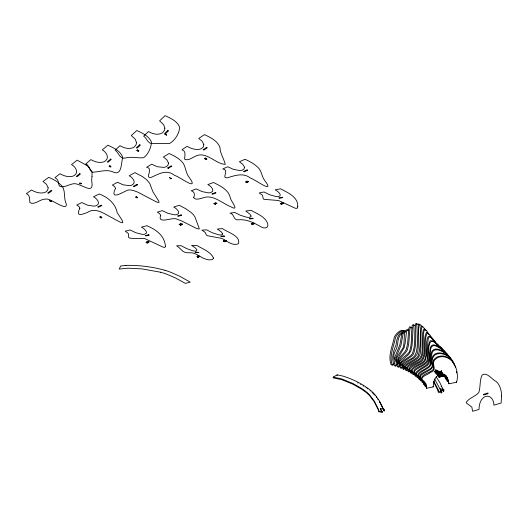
<?xml version="1.0" encoding="UTF-8"?>
<svg xmlns="http://www.w3.org/2000/svg" width="528" height="528" viewBox="0 0 528 528"><rect width="100%" height="100%" fill="white"/><g stroke="black" fill="none" stroke-linecap="round" stroke-linejoin="round"><path stroke-width="0.79" d="M440.227 374.471L440.194 374.834L440.227 374.088M206.012 158.539L205.049 158.44M224.671 241.091L223.747 240.88M205.036 158.512L206.012 158.631M223.687 241.012L224.664 241.131M443.758 391.453L443.883 389.453L440.101 388.7L441.811 391.769L441.811 392.878L438.273 392.264L438.134 391.202M417.067 324.06C414.962 321.473 415.094 327.202 415.028 328.238C414.368 336.461 415.615 345.173 412.553 353.014C411.926 357.172 394.924 362.941 403.385 366.023M425.02 382.714L426.479 388.258L433.25 386.905C433.25 382.899 434.24 378.437 437.501 375.804A5.702 4.402 -31 0 1 438.728 375.019M137.702 150.348L137.669 150.916M180.088 224.407L180.055 224.968M92.03 176.444L92.037 171.765L88.902 167.363A39.937 26.855 -10 0 0 85.919 164.894M447.13 377.494L448.925 383.77L456.562 382.239C460.244 370.504 451.638 351.899 437.455 356.803A6.164 4.752 -31 0 0 435.356 358.268C430.868 361.139 434.59 365.647 433.475 369.046C430.954 373.164 419.621 374.141 421.819 379.916M180.332 224.532L180.464 225.126L181.163 225.001M137.947 150.473L138.079 151.067L138.785 150.942M378.622 410.678L378.695 411.721L382.232 412.335L380.523 408.527L384.061 409.147L384.179 410.17M395.96 357.72L401.029 345.154L403.042 334.059L403.913 332.653L405.141 332.152M378.609 409.807L378.695 410.975L382.232 411.596M438.181 389.994L438.273 391.149L441.811 391.769M136.864 197.208L135.947 197.208M384.179 410.923L384.061 409.886M443.751 390.357L443.639 390.357A5.168 2.983 0 0 1 443.48 390.172L439.6 382.153L436.154 376.807M247.223 182.424L246.794 182.569A1.921 1.109 0 0 1 245.791 181.982L246.292 181.724L247.236 182.365M100.624 217.411L101.581 217.556L100.61 217.496M136.561 197.571L136.594 197.525A0.673 0.389 0 0 1 135.762 197.201A0.673 0.389 0 0 1 136.495 196.779A0.673 0.389 0 0 1 137.082 197.274L137.755 197.644L136.627 197.815M404.329 330.891C400.891 328.805 396.7 333.181 394.904 336.006A4.534 1.663 -73.8 0 0 394.211 337.59C392.495 346.599 387.697 355.595 391.156 364.749L392.37 365.099L393.98 363.251M405.788 331.28C398.178 331.34 396.805 339.141 396.02 345.022C392.911 351.991 391.4 358.499 394.218 365.666L395.406 366.049L397.406 363.983M110.84 166.742L110.207 166.749M147.767 242.834L147.127 242.834M405.095 331.736L403.075 332.013L401.887 333.65L399.874 344.744L394.799 357.304A3.452 1.485 -70.3 0 0 394.667 358.598L396.851 364.03L397.181 366.65L398.336 367.066L399.96 365.561M137.445 197.696L136.844 197.71M136.831 197.479L137.438 197.452M408.725 330.356C401.577 326.489 406.336 345.635 401.828 349.708C398.785 354.961 393.294 359.522 399.538 364.465A11.213 5.188 -68.3 0 1 399.96 366.247L400.039 367.706L401.161 368.155L402.897 366.689M110.26 165.898L109.342 166.142L110.095 166.412M147.187 241.989L146.256 242.273L147.022 242.504M402.277 365.488L402.778 368.834L403.861 369.31L405.728 367.897M405.128 367.178L405.412 370.029L406.448 370.531L407.609 369.745M425.08 329.881C418.13 316.087 423.086 352.829 419.126 355.852C419.093 360.591 399.194 365.475 407.807 368.986L407.92 371.29L408.91 371.824L410.137 371.072M167.699 167.957L171.178 165.818L171.831 166.181L168.32 168.34M206.461 159.106L205.748 159.245L206.554 159.238A0.898 0.515 0 0 0 206.712 159.133A0.673 0.389 0 0 0 206.824 158.921M225.106 241.606L224.4 241.738L225.205 241.732A0.898 0.515 0 0 0 225.364 241.633A0.673 0.389 0 0 0 225.482 241.415M50.563 200.911L49.672 200.647L50.602 200.343A0.759 0.436 0 0 0 49.513 200.508A0.759 0.436 0 0 0 49.916 201.115A0.759 0.436 0 0 0 50.919 200.812L51.229 201.109L50.774 201.584L51.572 201.122L50.695 200.653M252.351 224.037L251.46 223.773L252.397 223.469A0.759 0.436 0 0 0 251.308 223.634A0.759 0.436 0 0 0 251.711 224.242A0.759 0.436 0 0 0 252.714 223.938L253.018 224.235L252.569 224.71L253.367 224.248L252.49 223.78M137.768 149.899L136.706 150.506L137.683 150.163M166.597 135.109L164.855 134.251L166.307 134.858M180.154 223.958L179.091 224.565L180.068 224.222M215.549 204.389L213.814 203.531L215.266 204.145M216.797 203.669L215.061 202.811L216.506 203.425M182.365 224.532L180.629 223.681L182.081 224.288M283.45 203.63L281.714 202.778L283.16 203.386M254.212 223.793L252.476 222.935L253.928 223.549M197.881 257.367L198.858 257.024L197.663 257.532A3.538 2.039 0 0 0 197.195 256.661A2.944 1.696 0 0 0 196.845 256.357L197.05 256.238A3.194 1.841 0 0 1 197.855 257.367M199.531 256.667L197.795 255.809L199.241 256.417M378.569 410.355A11.649 6.725 0 0 0 378.484 410.144L374.233 401.762L369.805 395.881A59.473 34.333 0 0 0 366.247 392.495L361.693 389.222L353.542 384.569A62.964 36.353 0 0 0 352.493 384.034L342.329 379.896A21.127 12.197 0 0 0 340.831 379.441L333.214 377.87L333.214 377.124L337.161 374.847L342.19 375.923A28.387 16.388 0 0 1 344.091 376.438C354.07 379.771 363.766 384.549 371.798 391.413A67.663 39.065 0 0 1 375.382 395.155L379.493 401.036L383.896 409.999A5.168 2.983 0 0 0 384.041 410.256M100.188 216.942L100.881 216.817L100.181 216.777M410.223 370.544L410.302 372.623L411.246 373.19L412.54 372.471M136.092 196.964L136.66 196.931M402.607 333.036C396.409 336.455 398.878 345.385 395.459 350.757C392.363 355.747 394.271 360.961 395.406 366.049M412.355 371.309L412.566 374.022L413.457 374.616L414.81 373.943M414.586 373.237L414.698 375.494L415.536 376.114L416.948 375.481M416.599 374.781L416.704 377.032L417.483 377.672L418.948 377.084M449.005 356.308C444.193 351.575 431.752 344.243 431.515 356.572C430.063 359.819 432.472 364.366 429.462 366.894C426.017 370.088 420.209 371.329 418.189 375.751L418.579 378.629L419.298 379.295L420.823 378.748M421.72 379.104L421.945 382.021L422.552 382.721L423.977 382.312M443.104 374.722L443.804 376.589L445.249 376.167M423.232 380.893L423.436 383.803L423.984 384.516L426.169 383.955M444.629 374.827L445.144 378.226L445.691 378.946L447.17 378.569M424.406 382.048L424.796 385.631L425.291 386.364L426.406 386.113C426.466 383.005 423.086 382.001 421.648 379.79C421.753 375.626 428.056 374.774 430.551 372.326C438.709 369.95 429.653 363.059 435.805 359.007A6.164 4.752 -31 0 1 437.903 357.548C443.276 355.166 449.803 357.839 453.209 362.32M445.573 375.111L446.899 380.609L447.401 381.341L448.655 381.058M440.986 371.375L441.626 372.082L440.708 372.266M439.27 371.811L441.626 371.342L441.626 372.082M437.87 373.679L439.969 373.316M442.16 372.933L443.368 376.589L441.078 374.682L442.688 376.563L440.576 374.768L442.002 376.616L440.002 374.867M435.818 372.563L434.63 371.455L437.6 374.471L442.702 373.659L442.702 374.398L437.943 375.23L435.026 372.207L437.943 374.92L435.336 371.897L438.022 374.477L435.6 371.567L438.676 374.359L435.818 371.217L439.296 374.253L435.97 370.847L440.319 374.075L436.029 370.471L442.702 373.659M125.954 265.445L120.674 265.967L119.229 269.082L127.182 268.244A21.127 12.197 0 0 1 128.878 268.211L141.266 268.851A62.964 36.353 0 0 1 142.633 269.009L160.505 272.217M196.588 252.219L198.871 252.562L195.063 252.245L196.667 252.219M441.474 389.981L443.639 390.43M333.214 377.124L340.824 378.701A21.127 12.197 0 0 1 342.329 379.157L352.493 383.295A62.964 36.353 0 0 1 353.542 383.823L361.693 388.483L366.247 391.756A59.473 34.333 0 0 1 369.798 395.142L374.233 401.023L378.484 409.398A11.649 6.725 0 0 1 378.569 409.616M406.322 367.864C397.571 365.977 412.764 359.363 414.513 357.535A5.234 3.082 -59 0 0 416.229 355.271C420.625 352.783 415.912 316.668 421.681 326.528M442.748 374.372L444.998 375.269L447.005 377.269M407.458 368.518C397.333 365.429 418.229 359.944 418.242 355.258C421.093 346.982 419.833 337.979 420.598 329.393C420.367 328.198 421.192 324.205 422.75 326.759M205.735 158.149L206.804 158.816M408.989 369.613C400.574 365.719 420.407 361.357 420.638 356.545C424.268 354.281 419.958 321.559 426.109 330.653M409.827 370.234C401.069 366.498 422.281 361.733 421.786 356.38C425.245 353.707 420.222 317.671 428.373 333.683M165.007 270.31C153.014 266.93 140.507 265.34 128.053 265.346A28.387 16.388 0 0 0 125.954 265.445M412.388 371.705C403.663 368.419 420.44 363.277 422.426 360.439C427.904 352.42 422.968 340.811 427.363 332.858L429.33 334.462L435.593 342.685M408.725 330.112L407.378 329.993L406.494 331.571L405.214 342.929L404.197 347.523L399.188 356.077L397.723 359.515L397.881 361.409L400.66 364.914A11.213 5.188 -68.3 0 1 401.075 366.696L401.161 368.155M101.422 217.114L101.759 217.312A0.693 0.403 0 0 1 101.746 217.741A0.766 0.442 0 0 1 100.723 217.866L100.465 217.754A3.366 1.947 0 0 1 100.181 217.589L99.97 217.424A0.825 0.475 0 0 1 100.096 216.777M414.355 373.078C406.468 369.725 421.727 364.584 423.779 362.36A4.019 2.785 -47.3 0 0 425.126 360.809L426.697 354.71L428.221 338.639L429.205 336.93L430.65 337.24M403.801 366.973C399.412 363.251 411.675 359.304 413.576 356.968A5.234 3.082 -59 0 0 415.292 354.704L416.315 352.07L417.166 347.167L418.13 325.829L418.75 323.882L420.017 324.707M400.851 364.472C395.743 360.037 409.431 355.252 409.88 350.288C411.979 343.418 411.292 336.085 411.866 329.003C412.012 328.013 411.827 323.176 413.873 324.997M402.943 366.234C398.666 361.627 413.516 357.733 413.932 352.684C416.506 344.507 415.404 335.735 416.104 327.307C415.958 326.297 416.526 322.225 418.057 324.595M443.5 373.976L444.041 374.227M442.972 375.837L442.352 372.893L435.64 369.719L439.633 373.375L435.574 370.095L438.9 373.501L435.422 370.471L438.28 373.606L435.211 370.814L437.626 373.725L434.94 371.144L436.003 372.379M416.262 374.517C408.151 368.98 429.766 366.293 428.056 358.552C428.604 334.026 432.082 339.042 446.371 353.423M400.448 363.706C394.053 360.703 403.458 354.281 405.346 351.021A5.61 2.779 -66.2 0 0 406.369 349.067L407.629 343.405L408.804 328.502L409.682 326.746L411.134 327.565M412.843 372.101C407.108 368.174 421.001 364.076 423.06 361.693A4.019 2.785 -47.3 0 0 424.406 360.142C428.987 353.661 422.275 323.466 435.712 342.731M409.992 370.491C405.979 365.739 420.222 362.96 422.136 359.152C426.749 351.034 422.36 339.979 426.584 332.211L427.713 332.838L429.29 334.884M357.707 382.879L358.07 383.071M137.848 151.166L138.673 151.219L138.785 150.81M400.567 363.713C396.264 359.898 404.659 354.869 406.428 351.496A5.61 2.779 -66.2 0 0 407.451 349.549L408.712 343.88L409.886 328.977L410.764 327.228L412.21 328.04M360.551 384.457L360.895 384.655M248.312 181.328L248.503 181.441A1.399 0.805 0 0 0 248.417 181.909L246.708 181.084L248.153 181.698M166.465 134.495L166.657 134.607A1.399 0.805 0 0 0 166.564 135.069M167.673 167.97L168.313 168.34M254.087 223.186L254.278 223.291A1.399 0.805 0 0 0 254.186 223.76M216.665 203.062L216.856 203.168A1.399 0.805 0 0 0 216.77 203.636M226.321 240.405L226.512 240.517A1.399 0.805 0 0 0 226.426 240.986L224.717 240.161L226.169 240.775M148.876 241.705L149.068 241.811A1.399 0.805 0 0 0 148.982 242.279L147.272 241.454L148.724 242.068M363.62 386.245L362.941 385.849M418.064 376.022L416.249 374.385A1.571 1.148 -40.9 0 1 416.381 373.415C419.291 369.673 424.063 368.042 427.687 365.119C430.709 362.234 429.178 357.311 430.247 353.661C430.109 338.422 440.629 348.671 447.044 353.859M224.849 241.039L225.212 241.375M100.426 217.47L100.954 217.067A0.713 0.409 0 0 1 101.442 217.12M414.836 373.461C409.457 367.699 427.647 365.779 427.205 358.948C428.644 353.001 427.139 346.071 430.261 340.685C434.696 339.874 437.369 346.5 441.144 348.11M146.942 242.966L147.734 243.032L147.807 242.649M365.864 387.605L366.214 387.836M85.925 164.894L77.141 160.169L71.518 164.617C75.26 166.353 79.035 172.313 74.56 175.289A5.702 3.835 -10 0 1 71.986 176.385C67.835 177.283 63.565 175.778 59.981 173.732L54.998 177.672L56.219 178.517A11.213 7.544 -10 0 1 57.552 179.989C59.116 181.916 57.915 185.321 60.284 186.628C64.528 187.493 68.482 184.754 72.527 183.942C79.754 181.513 94.783 197.234 91.687 180.992A103.541 69.65 -10 0 1 92.024 176.444M422.314 380.002C413.285 373.124 437.125 371.956 432.188 363.409C430.855 350.203 446.021 351.727 451.618 359.792M180.213 225.205L181.025 225.284L181.17 224.869M367.283 388.555L367.831 388.938M444.55 374.53L445.025 374.867M419.186 376.886C414.315 372.94 424.855 369.844 426.868 367.64C431.026 366.208 430.492 361.911 430.577 358.439C430.221 342.481 443.711 350.17 449.836 357.291M419.734 377.606L418.282 376.167M110.015 166.874L110.807 166.94L110.88 166.551M423.185 381.051L424.558 382.173M421.073 378.754C415.272 373.514 430.28 370.854 431.851 366.894A2.376 1.802 -34.3 0 0 432.234 365.838C427.568 346.777 450.364 351.014 454.087 364.432M416.737 374.9L415.642 373.679A1.571 1.148 -40.9 0 1 415.767 372.709C418.783 368.815 423.832 367.25 427.469 364.056C430.082 360.479 428.65 355.41 429.865 351.331C430.082 336.593 444.583 351.166 448.576 355.865M441.811 348.797L443.909 350.519M370.062 390.647L370.425 390.951M439.804 346.632L441.54 348.176M437.771 344.863L440.524 347.292M441.104 375.428L439.606 374.121L441.302 376.748L439.362 374.979L440.616 376.959L438.676 375.104L439.943 377.236L437.976 375.223L439.309 377.586L437.6 374.227M440.906 375.995L438.966 374.233L440.22 376.207L438.28 374.352L439.547 376.484L437.6 374.471M436.049 343.193L437.983 345.015M436.392 343.523L438.497 345.53M414.909 325.505L413.813 325.05L413.16 326.865L412.104 344.975L410.916 350.797L408.85 354.229L402.059 360.545L400.534 363.112L400.772 364.373M440.821 347.51L444.563 352.103M438.2 345.253L439.89 347.087M437.111 344.19L430.808 337.359M444.213 350.777L445.705 352.737M441.784 348.447L443.236 350.368M445.856 375.646L448.034 379.262L448.925 383.77M376.187 396.878L376.576 397.373M430.036 335.94L433.897 341.029L441.335 348.711M449.282 356.578L451.783 360.644M434.59 378.913L440.959 390.793M447.249 354.123L448.602 356.268M377.744 398.99L378.114 399.544M433.633 382.015L438.062 390.687A11.649 6.725 0 0 1 438.148 390.898M433.726 381.051L438.062 389.572A11.649 6.725 0 0 1 438.148 389.789M456.337 381.869L456.562 382.239M433.026 386.536L433.25 386.905M451.869 360.136L453.103 362.465M453.526 362.67L455.684 367.554M450.021 357.634L450.668 358.756M379.408 401.623L379.672 402.092M405.695 331.511C402.56 328.713 397.835 333.59 396.119 336.356A4.534 1.663 -73.8 0 0 395.432 337.94C393.71 346.949 388.918 355.951 392.37 365.099M379.757 402.244L380.279 403.201M441.124 391.651L441.811 392.878M380.866 409.88L382.232 412.335M380.45 403.517L380.78 404.151M225.456 241.316L224.393 240.649A0.693 0.403 0 0 0 223.766 240.689A0.858 0.495 0 0 0 223.601 240.775A0.772 0.442 0 0 0 223.813 241.402A0.726 0.416 0 0 0 224.334 241.487L224.624 241.415A0.667 0.383 0 0 0 224.855 241.039M380.945 404.468L381.856 406.296M441.137 386.239L441.434 386.839M441.368 370.808L441.626 371.342M382.001 406.6L382.404 407.458M424.611 382.16L425.291 386.364M382.523 407.715L382.879 408.481M442.702 374.398L442.352 372.893M437.745 374.062L437.943 375.23M382.991 408.738L383.302 409.424M383.46 409.774L383.896 410.738A5.168 2.983 0 0 0 384.041 410.995M442.88 389.968L443.474 391.281A5.168 2.983 0 0 0 443.612 391.538M446.074 375.837L447.401 381.341M206.56 158.875L206.197 158.539A0.667 0.383 0 0 1 205.973 158.915L205.676 158.994A0.726 0.416 0 0 1 205.128 158.915M423.568 380.932L423.984 384.516M406.164 367.686L406.448 370.531M403.564 366.531L403.861 369.31M445.177 375.547L445.691 378.946M420.75 378.055L420.994 380.978L420.328 380.292L420.235 378.068M443.546 374.293L443.804 376.589M415.424 373.857L415.536 376.114M408.797 369.587L408.91 371.824M417.377 375.428L417.483 377.672M419.199 377.058L419.298 379.295M413.371 372.537L413.457 374.616M422.466 380.51L422.552 382.721M411.167 371.111L411.246 373.19M456.463 371.573L456.581 372.959M426.413 386.074L426.479 388.258M398.336 367.066L398.006 364.445L395.822 359.014A3.452 1.485 -70.3 0 1 395.96 357.72M441.256 370.583L441.256 371.323M380.523 408.527L380.523 409.266M337.161 374.847L337.161 375.586M199.505 256.628A1.399 0.805 0 0 1 199.61 256.172M199.274 256.285A1.729 0.997 0 0 1 199.34 256.146M226.202 240.636A1.729 0.997 0 0 1 226.268 240.497M253.961 223.417A1.729 0.997 0 0 1 254.027 223.278M283.424 203.597A1.399 0.805 0 0 1 283.536 203.141M283.193 203.254A1.729 0.997 0 0 1 283.259 203.115M148.751 241.93A1.729 0.997 0 0 1 148.823 241.798M146.909 242.728A0.686 0.396 0 0 1 146.025 242.293A0.686 0.396 0 0 1 147.114 242.048M180.292 224.044A1.511 0.871 0 0 1 180.266 224.519M182.338 224.499A1.399 0.805 0 0 1 182.45 224.044M182.114 224.156A1.729 0.997 0 0 1 182.18 224.017M216.539 203.293A1.729 0.997 0 0 1 216.605 203.155M215.523 204.356A1.399 0.805 0 0 1 215.635 203.894M215.299 204.006A1.729 0.997 0 0 1 215.365 203.874M248.186 181.559A1.729 0.997 0 0 1 248.252 181.427M166.34 134.726A1.729 0.997 0 0 1 166.406 134.587M205.161 158.228A0.726 0.416 0 0 1 205.801 158.182M205.115 158.195A0.858 0.495 0 0 0 204.95 158.275A0.772 0.442 0 0 0 205.161 158.908M109.982 166.637A0.686 0.396 0 0 1 109.098 166.195A0.686 0.396 0 0 1 110.187 165.95M137.907 149.985A1.511 0.871 0 0 1 137.881 150.46M165.013 270.31A67.663 39.065 0 0 1 171.356 272.521L179.586 276.21L190.199 282.104L185.414 283.391L175.039 277.728L166.511 274.118A59.473 34.333 0 0 0 160.505 272.217M371.989 392.324A67.663 39.065 0 0 1 374.807 395.228M247.487 182.338C245.989 184.015 244.556 180.074 247.487 182.338M483.542 394.39L483.542 394.977L488.004 393.69L488.004 392.951L483.542 394.39M501.6 395.881L501.105 403.055L493.871 405.141C494.162 400.686 490.598 394.588 485.489 396.521A5.702 4.165 -40.9 0 0 483.061 398.013C479.978 400.904 479.041 405.352 479.035 409.424L472.626 411.279L471.841 407.108L466.323 402.943A1.571 1.148 -40.9 0 1 466.448 401.966C469.59 397.723 475.391 396.495 478.771 392.535C480.731 386.912 479.391 380.391 482.17 374.972C486.823 371.554 492.089 379.711 496.142 381.473C500.181 385.051 501.514 390.68 501.6 395.881M79.867 208.204C75.425 217.127 81.82 214.612 87.417 212.447C95.905 206.587 105.277 214.619 112.847 218.163C126.172 225.806 124.654 223.912 117.163 212.632C115.315 203.392 107.811 197.135 99.198 193.987L93.496 196.799C96.571 198.079 101.198 203.518 96.446 205.583A5.702 3.049 3.5 0 1 93.852 206.131L87.549 205.181L81.8 202.574L76.745 205.069L78.989 206.573L79.867 208.204M48.154 187.783L47.678 190.153L46.042 191.816A5.702 3.703 -7.1 0 1 43.454 192.812C39.263 193.571 35.026 192.053 31.423 189.994L26.4 193.677C30.419 195.109 29.41 199.432 29.885 202.62C34.036 205.174 38.993 200.33 43.105 199.445A5.61 3.643 -7.1 0 1 45.309 199.168C50.002 197.274 67.201 212.243 66.317 204.092C63.65 198.752 65.479 192.377 62.812 187.209C59.367 182.457 53.975 179.619 48.715 177.335L43.052 181.48L46.444 184.305L48.154 187.783M222.671 233.864L222.295 234.656L220.81 235A5.702 1.709 17.2 0 1 218.368 234.736L212.269 232.723L206.567 229.832L201.92 230.175L205.227 232.393L206.336 234.96L207.339 235.699L221.674 238.379A2.376 0.713 17.2 0 1 222.79 238.841C227.284 241.454 233.211 246.253 238.491 243.692C240.913 235.805 227.357 232.307 222.565 228.631L217.325 229.02L221.423 231.99L222.671 233.864M244.523 167.264L244.048 169.026L242.411 170.095A5.702 2.858 5.8 0 1 239.824 170.524L233.534 169.415L227.786 166.762L222.757 168.947C230.195 170.135 220.447 178.86 227.674 177.731C235.33 175.369 243.514 172.412 250.701 178.259C254.166 178.807 275.794 195.103 264.871 180.708C261.974 177.25 261.875 172.484 259.307 168.914C255.611 164.419 250.252 161.733 245.098 159.271L239.428 161.726L242.821 164.353L244.523 167.264M122.74 157.654C121.103 162.017 122.153 174.788 114.543 172.603C107.507 168.716 100.096 171.818 92.822 172.214A3.452 2.396 -12.9 0 1 91.641 171.778C89.133 169.6 89.219 165.337 85.919 163.799L90.856 159.614C94.426 161.654 98.71 163.126 102.835 162.109A5.702 3.96 -12.9 0 0 105.389 160.921C109.804 157.76 106.108 151.76 102.274 149.932L107.844 145.207C113.54 147.886 120.978 151.028 122.74 157.654M203.834 144.632L203.346 146.89L201.703 148.441A5.702 3.557 -4.3 0 1 199.102 149.332C194.885 149.959 190.674 148.401 187.057 146.342L182.002 149.747C186.688 151.232 184.437 155.971 184.648 159.298C188.206 161.066 192.397 157.575 195.591 156.143C206.111 150.823 215.464 163.977 225.271 164.373C223.984 158.756 220.064 153.516 219.952 147.404C217.549 140.745 210.401 137.438 204.442 134.633L198.746 138.468L202.138 141.26L203.834 144.632M168.485 163.04L167.996 165.178L166.34 166.617A5.702 3.399 -1.6 0 1 163.739 167.396L157.436 166.749L151.681 164.221L146.612 167.336C154.11 168.333 144.091 178.827 151.239 177.362C159.067 173.93 166.419 168.92 174.649 175.395C179.045 176.392 200.475 192.793 188.819 176.84C185.704 172.867 185.869 167.554 183.302 163.403C179.797 158.671 174.359 155.892 169.118 153.516L163.403 157.027L166.795 159.773L168.485 163.04M115.507 188.298C109.349 201.122 122.707 192.086 127.591 190.232A5.234 2.963 1 0 1 130.409 189.955L133.201 190.43L137.874 192.179L155.41 201.399L158.017 202.475L159.06 202.336L158.75 201.069L152.922 191.776L149.721 183.361L146.731 179.81L142.573 176.642L134.911 172.616L129.195 175.778C132.429 177.151 136.838 182.708 132.132 184.972A5.702 3.227 1 0 1 129.525 185.638L123.222 184.846L117.467 182.279L112.398 185.084L114.642 186.602L115.507 188.298M164.861 128.192L164.432 130.396L162.881 132.429A5.702 4.165 -18.9 0 1 160.373 133.782C156.334 135.01 152.011 133.584 148.474 131.558L143.662 136.171C146.83 138.079 147.451 142.949 151.49 143.623C157.219 143.669 162.98 143.352 168.709 143.616A4.534 3.307 -19 0 0 170.432 143.015C175.448 139.564 179.065 133.591 179.725 127.545C177.698 121.282 170.603 118.213 165.04 115.665L159.614 120.872L163.68 124.694L164.861 128.192M251.051 216.038L250.648 216.916L249.13 217.371A5.702 1.894 15.6 0 1 246.655 217.219L240.517 215.338L234.808 212.487L230.076 213.121C234.802 214.104 233.006 220.849 238.768 219.773C246.926 219.107 253.777 222.79 260.621 226.571C263.531 228.842 269.056 228.624 267.709 223.615C265.261 216.559 256.991 213.86 251.09 210.316L245.758 211.028L249.843 214.051L251.051 216.038M297.739 206.752L297.35 208.243L295.442 208.309L278.533 200.508L264.205 199.353A1.571 0.574 13.9 0 1 263.3 198.904L262.449 195.228L259.228 192.911L264.033 191.987L269.755 194.806L275.933 196.535A5.702 2.086 13.9 0 0 278.441 196.581C283.259 195.565 277.286 190.687 275.167 189.849L280.586 188.8C287.681 192.707 298.406 196.852 297.739 206.752M136.501 142.712L136.046 144.85L134.475 146.804A5.702 4.066 -15.9 0 1 131.941 148.078C127.862 149.206 123.552 147.754 120.001 145.721L115.124 150.13C118.82 152.546 119.645 159.41 125.413 158.011C131.492 156.268 137.729 158.413 143.741 157.674C148.348 154.123 151.153 147.721 151.463 141.973C148.889 136.072 142.369 133.023 136.785 130.541L131.287 135.518L135.34 139.293L136.501 142.712M193.598 197.498C195.901 201.412 202.99 197.3 206.672 196.97C215.477 196.409 222.611 203.425 230.373 206.554C239.91 211.952 231.733 202.231 230.439 198.37C229.027 189.908 220.301 185.902 213.457 182.49L207.827 184.589C210.533 185.665 215.708 190.912 210.863 192.542A5.702 2.666 8 0 1 208.289 192.852L202.026 191.585L196.277 188.892L191.288 190.753C194.515 191.677 195.248 194.852 193.598 197.498M165.475 246.583L164.776 247.434L162.822 247.031L144.335 238.379L133.663 238.491L129.485 238.055L128.443 237.046L128.423 233.567L125.242 231.191L130.126 229.964L135.854 232.736L142.065 234.32A5.702 2.277 12.1 0 0 144.593 234.247C149.437 233.026 143.728 228.03 141.412 227.119L146.916 225.727C156.255 229.766 164.683 235.574 165.475 246.583M160.684 215.457C157.232 223.78 170.669 218.216 174.227 218.684A4.019 1.742 10.1 0 1 176.24 218.876L182.305 221.245L195.835 228.136L198.383 229.027L199.34 228.822L195.056 217.166L193.492 214.777L191.09 212.428L185.737 208.712L179.263 205.313L173.686 207.055C176.2 208.045 181.639 213.167 176.788 214.592A5.702 2.475 10.1 0 1 174.233 214.777L167.996 213.358L162.254 210.619L157.318 212.164L159.727 213.741L160.684 215.457M213.536 258.053L212.395 259.664L208.903 259.875A6.164 1.65 18.7 0 1 206.587 259.38C200.422 257.961 196.317 252.272 189.473 252.767C182.127 253.354 181.566 248.721 176.59 245.791L181.15 245.711L186.839 248.642L192.892 250.793A5.702 1.525 18.7 0 0 195.301 251.156C200.013 250.76 193.241 246.193 191.704 245.533L196.845 245.441C202.594 249.031 210.54 251.539 213.536 258.053M167.891 130.423L164.538 133.643L165.185 134.013L168.531 130.799L167.891 130.423M139.735 144.751L136.349 147.807L136.996 148.177L140.375 145.121L139.735 144.751M110.629 159.08L107.217 161.971L107.857 162.34L111.276 159.443L110.636 159.067M79.768 173.666L76.309 176.398L76.956 176.768L80.408 174.035L79.768 173.666M51.17 190.45L47.692 192.997L48.332 193.367L51.817 190.819L51.17 190.45M206.184 147.708L203.188 149.721L203.828 150.091L207.332 147.734L206.692 147.358L206.184 147.708M79.702 183.058C79.18 184.543 83.477 183.48 80.084 183.282L79.702 183.058M80.771 183.097L80.269 183.388L80.989 183.803L80.771 183.097M169.772 177.566L169.567 177.685A2.944 1.696 0 0 1 169.937 177.982A3.538 2.039 0 0 1 170.392 178.86L171.58 178.352L170.603 178.695A3.194 1.841 0 0 0 169.759 177.573M280.579 203.432C280.051 204.917 284.354 203.854 280.962 203.656L280.579 203.432M281.642 203.471L281.14 203.755L281.866 204.178L281.642 203.471M136.917 184.384L133.406 186.325L134.053 186.694L137.557 184.754L136.917 184.384M101.211 205.187L97.713 206.917L98.353 207.286L101.851 205.557L101.211 205.187M247.071 169.917L243.586 171.428L244.226 171.798L247.711 170.287L247.071 169.917M215.351 192.601L211.886 193.895L212.527 194.264L215.992 192.977L215.351 192.601M181.045 214.883L177.613 215.959L178.259 216.328L181.691 215.252L181.045 214.883M148.592 234.749L145.22 235.6L145.84 235.976L149.233 235.125L148.592 234.749M282.15 197.267L278.804 197.914L279.444 198.284L282.79 197.637L282.15 197.267M252.556 218.216L249.262 218.651L249.902 219.021L253.196 218.585L252.556 218.216M223.958 235.95L220.724 236.194L221.371 236.564L224.598 236.326L223.958 235.95"/></g></svg>
